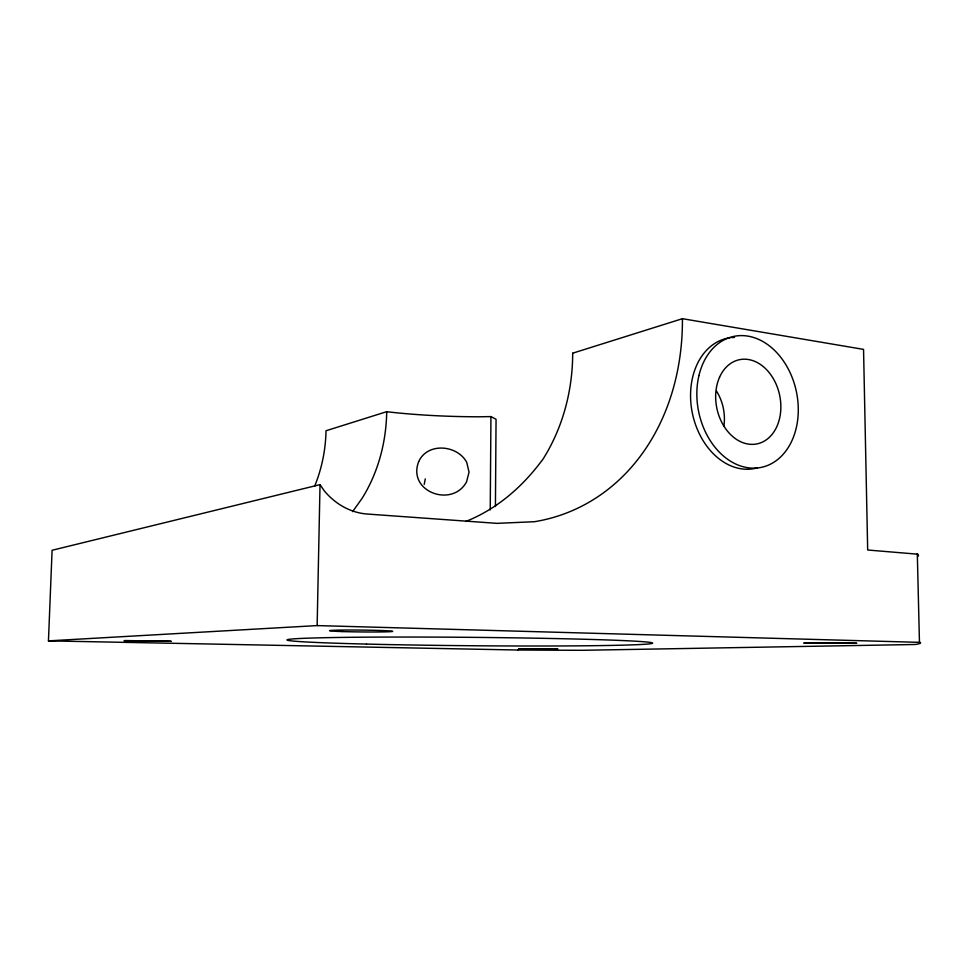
<?xml version="1.0" encoding="UTF-8"?>
<svg xmlns="http://www.w3.org/2000/svg" width="969" height="969" viewBox="0 0 969 969"><rect width="100%" height="100%" fill="white"/><g stroke="black" fill="none" stroke-linecap="round" stroke-linejoin="round"><path stroke-width="1.45" d="M490.229 509.924L490.944 416.597L479.183 416.791A179.289 35.296 0.5 0 1 388.484 411.922L386.704 411.68L326.02 430.757A159.073 147.506 58.6 0 1 314.525 486.438M495.425 506.533L496.055 419.274L490.944 416.597M48.45 640.872L317.142 625.586L320.024 484.633L52.096 550.271L48.45 640.872L517.882 650.017M424.24 484.355L425.282 478.892M352.619 511.644L362.152 498.26A173.33 150.789 68.9 0 0 386.704 411.68M465.653 521.504C495.619 509.718 520.922 488.194 540.266 462.722L542.797 459.488A211.29 188.943 61.8 0 0 572.691 353.188M572.691 353.188L682.418 318.692L863.549 349.385L867.679 550.004L917.909 554.207A448.114 35.792 0.5 0 1 918.43 556.061M317.142 625.586L920.041 642.374A451.021 10.72 0.5 0 1 915.184 644.494L582.841 650.296A451.021 10.72 0.5 0 1 517.943 650.005M320.024 484.633L324.373 490.956A67.382 59.279 73.6 0 0 367.312 514.042L496.964 523.357L534.44 521.71A240.603 196.21 69 0 0 682.418 318.692M917.304 553.565L919.46 642.181M756.995 467.942A66.546 49.77 78.1 0 1 692.338 413.085A66.546 49.77 78.1 0 1 730.335 337.733M731.728 337.587A66.546 49.77 78.1 0 1 734.514 337.43M716.563 391.197A40.964 31.371 78 0 1 723.891 426.021M418.644 461.716C407.089 491.671 452.196 508.24 466.537 481.908L469.057 472.133L466.719 462.31C457.247 444.71 427.317 442.179 418.644 461.716M557.684 649.024L518.645 648.709L557.684 649.024M125.134 640.557L124.032 640.739L171.222 641.296L125.134 640.557M805.554 642.883L803.749 643.101L856.85 643.271L805.554 642.883M366.476 644.082A182.802 4.191 0.5 0 0 652.052 643.452A182.802 4.191 0.5 0 0 390.858 637.057A182.802 4.191 0.5 0 0 366.476 644.082M342.372 631.57A31.735 0.933 0.6 0 0 392.445 631.461A31.735 0.933 0.6 0 0 347.774 630.032A31.735 0.933 0.6 0 0 342.372 631.57M698.928 375.597A66.909 49.879 78.1 0 0 759.405 467.712A66.909 49.879 78.1 0 0 784.369 362.345A66.909 49.879 78.1 0 0 698.928 375.597M719.543 377.28A42.999 32.062 78.1 0 0 749.255 444.214A42.999 32.062 78.1 0 0 775.987 383.869A42.999 32.062 78.1 0 0 719.543 377.28"/></g></svg>
